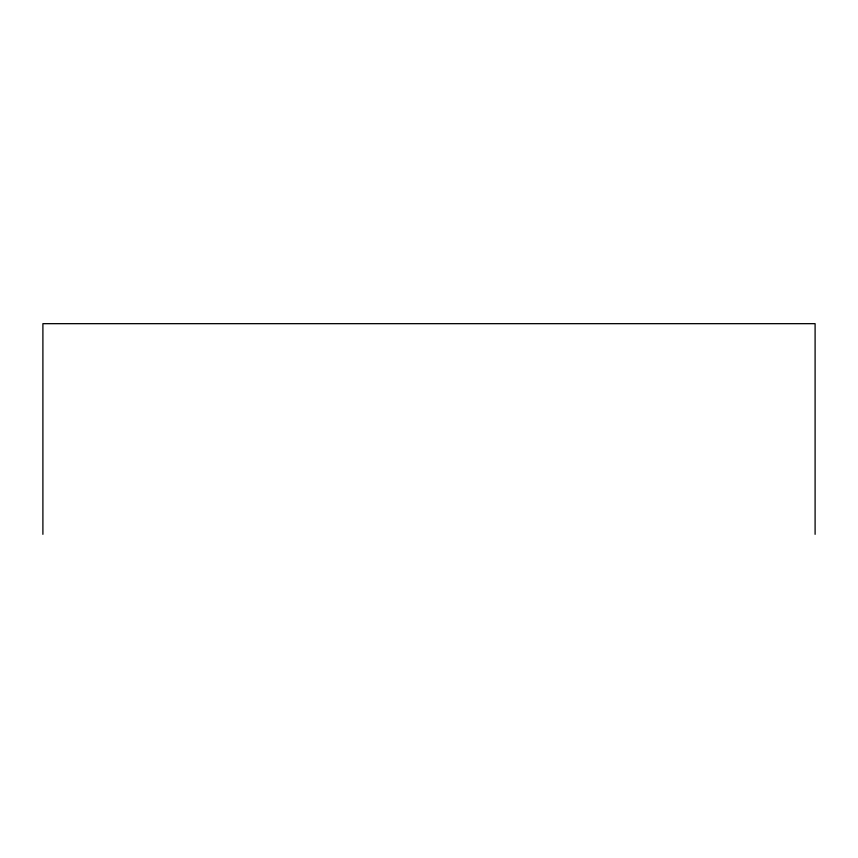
<?xml version="1.0" encoding="UTF-8"?>
<svg xmlns="http://www.w3.org/2000/svg" width="858" height="858" viewBox="0 0 858 858"><rect width="100%" height="100%" fill="white"/><g stroke="black" fill="none" stroke-linecap="round" stroke-linejoin="round"><path stroke-width="1.29" d="M815.1 534.33L815.1 323.67L42.9 323.67L42.9 534.33"/></g></svg>
